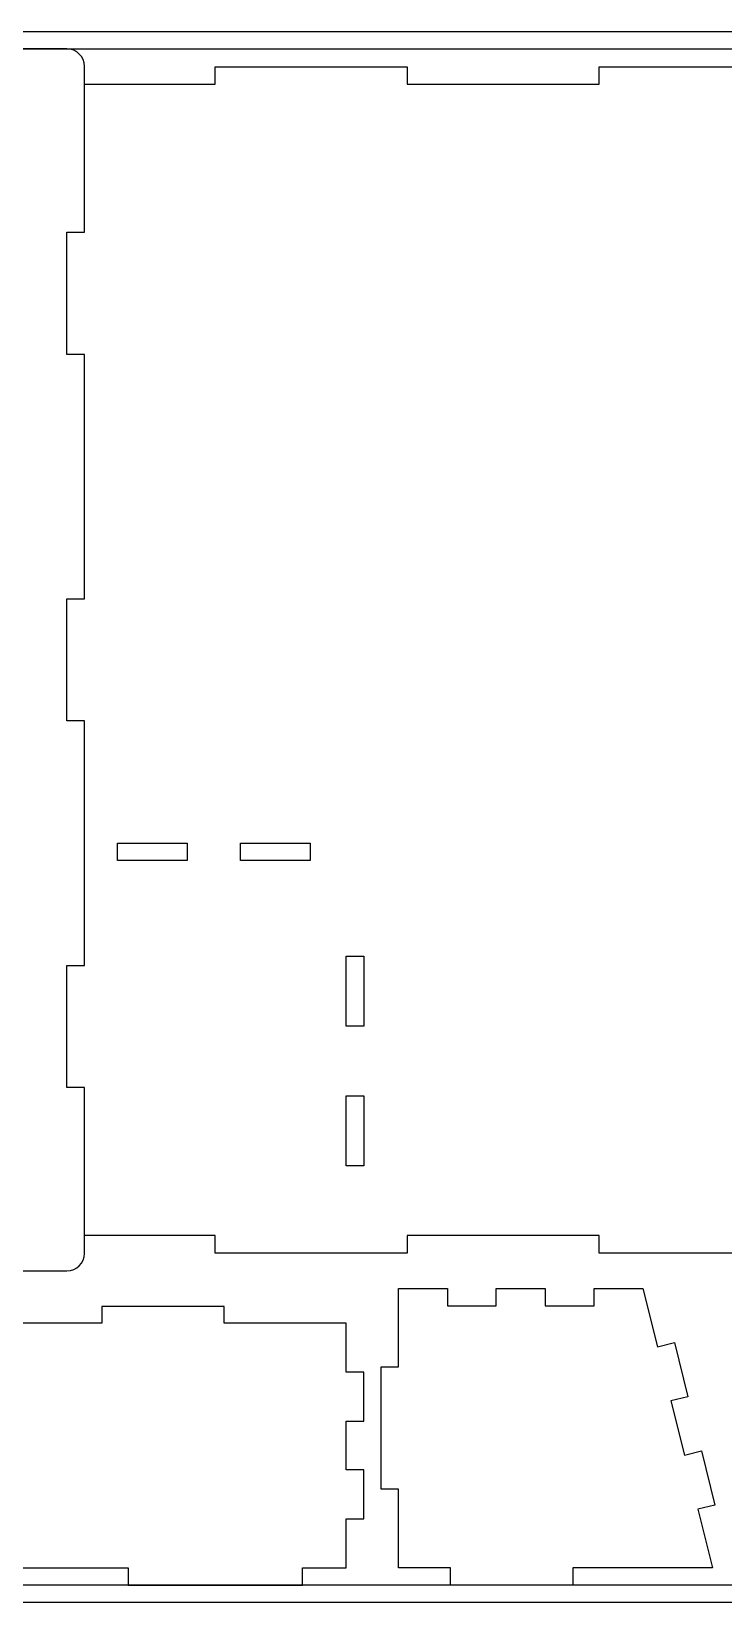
# Model space of a CAD drawing. Header units: millimetres. Extents: x 25309 to 26209, y 213925 to 214828.
# Drawn here: x 25593.4 to 25791.7, y 214377.8 to 214827.8 of the extents above; entities that cross this region are included whole.
import ezdxf

# ---------------------------------------------------------------- set-up
doc = ezdxf.new("R2010")
doc.units = ezdxf.units.MM

msp = doc.modelspace()

# ---------------------------------------------------------------- linework, layer by layer
at = {"color": 242, "linetype": 'Continuous', "lineweight": 25}
for p, q in [((25603.56, 214822.78), (25313.56, 214822.78)), ((25608.56, 214770.28), (25608.56, 214817.78)), ((25646.06, 214817.68), (25701.06, 214817.68)), ((25646.06, 214812.68), (25646.06, 214817.68)), ((25701.06, 214817.68), (25701.06, 214812.68)), ((25756.06, 214817.68), (25811.06, 214817.68)), ((25756.06, 214812.68), (25756.06, 214817.68)), ((25608.56, 214812.68), (25646.06, 214812.68)), ((25608.56, 214770.28), (25608.56, 214812.68)), ((25701.06, 214812.68), (25756.06, 214812.68)), ((25603.56, 214770.28), (25608.56, 214770.28)), ((25603.56, 214735.28), (25603.56, 214770.28)), ((25603.56, 214735.28), (25603.56, 214770.28)), ((25603.56, 214770.28), (25608.56, 214770.28)), ((25608.56, 214735.28), (25603.56, 214735.28)), ((25608.56, 214735.28), (25603.56, 214735.28)), ((25608.56, 214665.28), (25608.56, 214735.28)), ((25608.56, 214665.28), (25608.56, 214735.28)), ((25603.56, 214665.28), (25608.56, 214665.28)), ((25603.56, 214630.28), (25603.56, 214665.28)), ((25603.56, 214630.28), (25603.56, 214665.28)), ((25603.56, 214665.28), (25608.56, 214665.28)), ((25608.56, 214630.28), (25603.56, 214630.28)), ((25608.56, 214630.28), (25603.56, 214630.28)), ((25608.56, 214560.28), (25608.56, 214630.28)), ((25608.56, 214560.28), (25608.56, 214630.28)), ((25618.03, 214590.28), (25618.03, 214595.28)), ((25618.03, 214595.28), (25638.03, 214595.28)), ((25638.03, 214595.28), (25638.03, 214590.28)), ((25653.25, 214590.28), (25653.25, 214595.28)), ((25653.25, 214595.28), (25673.25, 214595.28)), ((25673.25, 214595.28), (25673.25, 214590.28)), ((25638.03, 214590.28), (25618.03, 214590.28)), ((25673.25, 214590.28), (25653.25, 214590.28)), ((25603.56, 214560.28), (25608.56, 214560.28)), ((25603.56, 214525.28), (25603.56, 214560.28)), ((25603.56, 214525.28), (25603.56, 214560.28)), ((25603.56, 214560.28), (25608.56, 214560.28)), ((25683.56, 214542.88), (25683.56, 214562.88)), ((25683.56, 214562.88), (25688.56, 214562.88)), ((25688.56, 214562.88), (25688.56, 214542.88)), ((25688.56, 214542.88), (25683.56, 214542.88)), ((25608.56, 214525.28), (25603.56, 214525.28)), ((25608.56, 214525.28), (25603.56, 214525.28)), ((25608.56, 214482.88), (25608.56, 214525.28)), ((25608.56, 214477.78), (25608.56, 214525.28)), ((25683.56, 214502.88), (25683.56, 214522.88)), ((25683.56, 214522.88), (25688.56, 214522.88)), ((25688.56, 214522.88), (25688.56, 214502.88)), ((25688.56, 214502.88), (25683.56, 214502.88)), ((25646.06, 214482.88), (25608.56, 214482.88)), ((25646.06, 214477.88), (25646.06, 214482.88)), ((25701.06, 214482.88), (25701.06, 214477.88)), ((25756.06, 214482.88), (25701.06, 214482.88)), ((25756.06, 214477.88), (25756.06, 214482.88)), ((25701.06, 214477.88), (25646.06, 214477.88)), ((25811.06, 214477.88), (25756.06, 214477.88)), ((25313.56, 214472.78), (25603.56, 214472.78)), ((25698.56, 214467.78), (25712.56, 214467.78)), ((25698.56, 214445.28), (25698.56, 214467.78)), ((25712.56, 214467.78), (25712.56, 214462.78)), ((25726.56, 214467.78), (25740.56, 214467.78)), ((25726.56, 214462.78), (25726.56, 214467.78)), ((25740.56, 214467.78), (25740.56, 214462.78)), ((25754.56, 214467.78), (25768.56, 214467.78)), ((25754.56, 214462.78), (25754.56, 214467.78)), ((25768.56, 214467.78), (25772.71, 214451.07)), ((25648.56, 214462.63), (25613.56, 214462.63)), ((25613.56, 214462.63), (25613.56, 214457.78)), ((25648.56, 214457.78), (25648.56, 214462.63)), ((25712.56, 214462.78), (25726.56, 214462.78)), ((25740.56, 214462.78), (25754.56, 214462.78)), ((25613.56, 214457.78), (25578.56, 214457.78)), ((25683.56, 214457.78), (25648.56, 214457.78)), ((25683.56, 214443.78), (25683.56, 214457.78)), ((25772.71, 214451.07), (25777.57, 214452.28)), ((25777.57, 214452.28), (25781.43, 214436.75)), ((25688.56, 214443.78), (25683.56, 214443.78)), ((25688.56, 214429.78), (25688.56, 214443.78)), ((25693.56, 214445.28), (25698.56, 214445.28)), ((25693.56, 214410.28), (25693.56, 214445.28)), ((25781.43, 214436.75), (25776.58, 214435.55)), ((25776.58, 214435.55), (25780.44, 214420.02)), ((25683.56, 214429.78), (25688.56, 214429.78)), ((25683.56, 214415.78), (25683.56, 214429.78)), ((25780.44, 214420.02), (25785.29, 214421.23)), ((25785.29, 214421.23), (25789.15, 214405.7)), ((25688.56, 214415.78), (25683.56, 214415.78)), ((25688.56, 214401.78), (25688.56, 214415.78)), ((25698.56, 214410.28), (25693.56, 214410.28)), ((25698.56, 214387.78), (25698.56, 214410.28)), ((25789.15, 214405.7), (25784.3, 214404.49)), ((25784.3, 214404.49), (25788.46, 214387.78)), ((25683.56, 214387.78), (25683.56, 214401.78)), ((25683.56, 214401.78), (25688.56, 214401.78)), ((25571.06, 214387.78), (25621.06, 214387.78)), ((25621.06, 214387.78), (25621.06, 214382.78)), ((25671.06, 214382.78), (25671.06, 214387.78)), ((25671.06, 214387.78), (25683.56, 214387.78)), ((25713.46, 214387.78), (25698.56, 214387.78)), ((25713.46, 214382.78), (25713.46, 214387.78)), ((25748.46, 214387.78), (25748.46, 214382.78)), ((25788.46, 214387.78), (25748.46, 214387.78)), ((25621.06, 214382.78), (25671.06, 214382.78)), ((25748.46, 214382.78), (25713.46, 214382.78))]:
    msp.add_line(p, q, dxfattribs=at)
at = {"color": 30}
msp.add_lwpolyline([(25308.56, 214827.78), (26208.56, 214827.78), (26208.56, 214377.78), (25308.56, 214377.78)], close=True, dxfattribs=at)
msp.add_lwpolyline([(25313.56, 214822.78), (26203.56, 214822.78), (26203.56, 214382.78), (25313.56, 214382.78)], close=True)
at = {"color": 242, "linetype": 'Continuous', "lineweight": 25}
for centre, start, end in [((25603.56, 214817.78), 0, 90), ((25603.56, 214477.78), 270, 0)]:
    msp.add_arc(centre, 5, start, end, dxfattribs=at)

doc.saveas('drawing.dxf')
